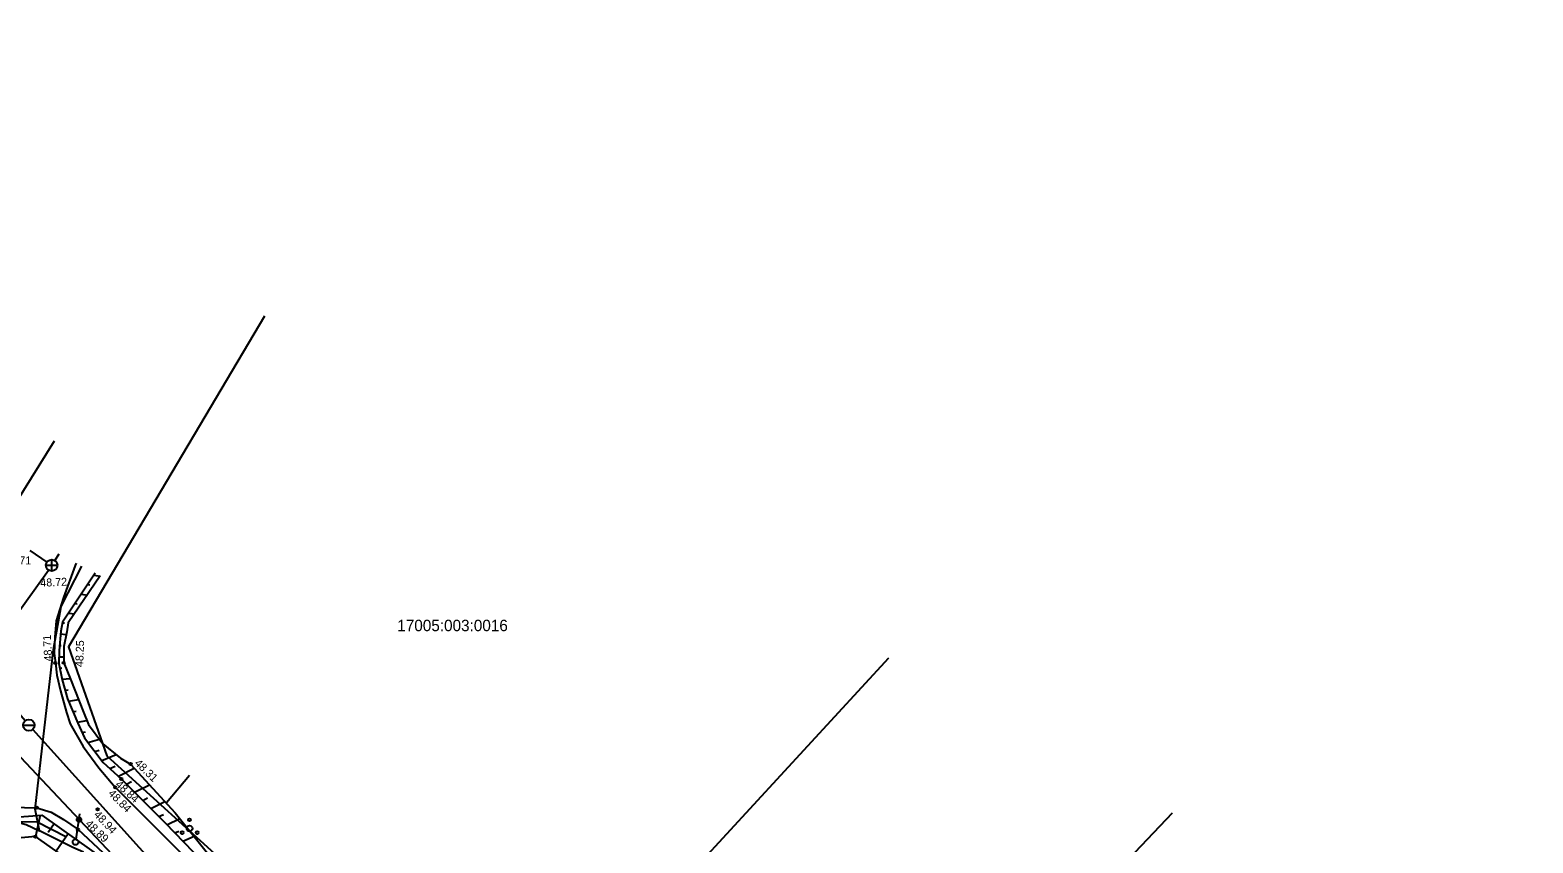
# Model space of a CAD drawing. Extents: x 641098 to 641452, y 6455754 to 6455962.
# Drawn here: x 641285.4 to 641416.8, y 6455891 to 6455962.1 of the extents above; entities that cross this region are included whole.
import ezdxf

# ---------------------------------------------------------------- set-up
doc = ezdxf.new("R2010")
doc.units = 0
for name, color, linetype in [('AED', 7, 'Continuous'), ('HALJASTUS', 7, 'Continuous'), ('KKAEV', 7, 'Continuous'), ('KORGUS', 7, 'Continuous'), ('KTRASS', 7, 'Continuous'), ('PIIR', 7, 'Continuous'), ('POST', 7, 'Continuous'), ('PUU', 7, 'Continuous'), ('RELJEEF', 7, 'Continuous'), ('SIOHULIIN', 7, 'Continuous'), ('SITRASS', 7, 'Continuous'), ('TEE', 7, 'Continuous'), ('VKAEV', 7, 'Continuous'), ('VTRASS', 7, 'Continuous')]:
    doc.layers.add(name, color=color, linetype=linetype)

msp = doc.modelspace()

# ---------------------------------------------------------------- linework, layer by layer
at = {"layer": 'AED'}
msp.add_lwpolyline([(641263.06, 6455891.95), (641273.94, 6455892.62), (641285.94, 6455892.84), (641288.56, 6455891.52)], dxfattribs=at)
at = {"layer": 'HALJASTUS'}
msp.add_lwpolyline([(641299.3, 6455896.88), (641297.3, 6455894.49)], dxfattribs=at)
at = {"layer": 'KKAEV'}
for p, q in [((641286.77, 6455915.26), (641287.77, 6455915.26)), ((641287.26, 6455914.76), (641287.26, 6455915.76))]:
    msp.add_line(p, q, dxfattribs=at)
msp.add_circle((641287.26, 6455915.26), 0.5, dxfattribs=at)
at = {"layer": 'KORGUS'}
for centre in [(641287.58, 6455906.72), (641288.32, 6455906.73), (641294.16, 6455897.88), (641293.34, 6455896.58), (641292.81, 6455895.85), (641285.95, 6455894.06), (641291.27, 6455893.91), (641285.84, 6455891.53), (641289.57, 6455892.14)]:
    msp.add_circle(centre, 0.1, dxfattribs=at)
at = {"layer": 'KTRASS'}
msp.add_lwpolyline([(641283.1, 6455899.99), (641305.23, 6455876.5)], dxfattribs=at)
at = {"layer": 'PIIR'}
for points in [[(641224.16, 6455962.08), (641220.5, 6455953.19), (641280.77, 6455915.37), (641287.51, 6455926.14)], [(641305.86, 6455937.05), (641288.74, 6455908.14), (641292.09, 6455898.6), (641325.05, 6455868.67), (641360.47, 6455907.16)], [(641385.25, 6455893.59), (641346.49, 6455852.75), (641372.85, 6455827.6), (641416.78, 6455872.65)]]:
    msp.add_lwpolyline(points, dxfattribs=at)
at = {"layer": 'POST'}
msp.add_circle((641289.35, 6455891.05), 0.25, dxfattribs=at)
at = {"layer": 'PUU'}
for centre, radius in [((641299.32, 6455892.25), 0.25), ((641299.32, 6455893), 0.125), ((641298.67, 6455891.88), 0.125), ((641299.97, 6455891.88), 0.125)]:
    msp.add_circle(centre, radius, dxfattribs=at)
at = {"layer": 'RELJEEF'}
for points in [[(641291.07, 6455914.57), (641288.22, 6455910.28), (641288.06, 6455909.51), (641287.91, 6455907.82), (641287.88, 6455906.67), (641288.18, 6455905.24), (641288.64, 6455903.58), (641289.55, 6455901.44), (641290.13, 6455900.16), (641291.76, 6455898.02), (641293.34, 6455896.58), (641297.17, 6455892.74), (641300.46, 6455889.36), (641304.6, 6455885.84), (641305, 6455885.79)], [(641291.51, 6455914.33), (641288.71, 6455910.22), (641288.57, 6455909.44), (641288.32, 6455908.17), (641288.32, 6455906.73), (641288.9, 6455905.29), (641290.03, 6455902.43), (641290.48, 6455901.33), (641291.73, 6455899.66), (641293.28, 6455898.39), (641294.16, 6455897.88), (641298.05, 6455893.62), (641301.01, 6455889.95), (641304.96, 6455886.28), (641305, 6455885.79)], [(641290.41, 6455913.58), (641290.59, 6455913.55)], [(641290.97, 6455914.41), (641291.5, 6455914.3)], [(641289.86, 6455912.75), (641290.38, 6455912.66)], [(641288.75, 6455911.08), (641289.26, 6455911.02)], [(641289.3, 6455911.91), (641289.48, 6455911.89)], [(641288.21, 6455910.24), (641288.38, 6455910.23)], [(641287.95, 6455908.26), (641288.08, 6455908.26)], [(641288.04, 6455909.26), (641288.52, 6455909.22)], [(641287.89, 6455907.27), (641288.32, 6455907.25)], [(641287.96, 6455906.27), (641288.14, 6455906.28)], [(641288.17, 6455905.3), (641288.87, 6455905.37)], [(641288.43, 6455904.33), (641288.7, 6455904.37)], [(641288.72, 6455903.38), (641289.6, 6455903.52)], [(641289.11, 6455902.46), (641289.4, 6455902.5)], [(641289.51, 6455901.54), (641290.34, 6455901.68)], [(641289.92, 6455900.63), (641290.23, 6455900.7)], [(641290.42, 6455899.77), (641291.44, 6455900.04)], [(641291.03, 6455898.98), (641291.4, 6455899.09)], [(641291.64, 6455898.18), (641292.9, 6455898.7)], [(641292.35, 6455897.48), (641292.8, 6455897.7)], [(641293.09, 6455896.81), (641294.48, 6455897.53)], [(641293.81, 6455896.11), (641294.25, 6455896.34)], [(641294.51, 6455895.41), (641295.82, 6455896.06)], [(641295.22, 6455894.7), (641295.64, 6455894.91)], [(641295.92, 6455893.99), (641297.16, 6455894.59)], [(641259.91, 6455881.16), (641261.99, 6455883.85), (641263.95, 6455889.68), (641264.08, 6455889.96), (641265.94, 6455891.95), (641274.23, 6455892.49), (641286.4, 6455893.41), (641292.26, 6455889.25), (641303.63, 6455878.39), (641304.74, 6455874.62)], [(641286.25, 6455893.4), (641285.84, 6455891.53)], [(641287.49, 6455892.64), (641286.96, 6455891.88)], [(641296.63, 6455893.28), (641297.03, 6455893.47)], [(641297.33, 6455892.57), (641298.47, 6455893.1)], [(641304.74, 6455874.62), (641302.55, 6455876.99), (641290.88, 6455887.99), (641285.84, 6455891.53), (641274.25, 6455890.46), (641265.37, 6455890.08), (641265.03, 6455889.77), (641262.8, 6455883.13), (641260.55, 6455880.44)], [(641288.71, 6455891.77), (641287.65, 6455890.25)], [(641298.03, 6455891.85), (641298.39, 6455892.01)], [(641298.73, 6455891.14), (641299.72, 6455891.56)]]:
    msp.add_lwpolyline(points, dxfattribs=at)
at = {"layer": 'SIOHULIIN'}
for p, q in [((641289.39, 6455891.3), (641289.72, 6455893.52)), ((641289.35, 6455891.05), (641289.35, 6455891.05))]:
    msp.add_line(p, q, dxfattribs=at)
for radius in [0.199, 0.19, 0.18, 0.171, 0.162, 0.152, 0.143, 0.133, 0.124, 0.114, 0.105, 0.0953, 0.0858, 0.0763, 0.0669, 0.0574, 0.0479, 0.0385, 0.029, 0.0195, 0.0101, 0.00061]:
    msp.add_circle((641289.65, 6455893.02), radius, dxfattribs=at)
at = {"layer": 'SITRASS'}
for points in [[(641290.03, 6455890.18), (641289.12, 6455890.57), (641286.18, 6455892.03), (641285.83, 6455893.92), (641287.42, 6455907.89), (641288.1, 6455911.66), (641289.91, 6455915.2)], [(641254.01, 6455898.75), (641267.31, 6455898.38), (641267.31, 6455898.38), (641271.7, 6455898.26), (641274.86, 6455899.28), (641280.31, 6455893.91), (641285.03, 6455892.6), (641286.18, 6455892.03)]]:
    msp.add_lwpolyline(points, dxfattribs=at)
at = {"layer": 'TEE'}
for points in [[(641289.41, 6455915.46), (641289.31, 6455915.24), (641288.28, 6455912.45), (641287.65, 6455910.41), (641287.53, 6455909.01), (641287.49, 6455907.56), (641287.58, 6455906.72), (641287.72, 6455905.64), (641288.04, 6455904.28), (641288.56, 6455902.4), (641288.89, 6455901.4), (641290.01, 6455899.42), (641291.37, 6455897.56), (641292.81, 6455895.85), (641302.36, 6455886.29), (641313.38, 6455877.17), (641314.23, 6455877.87)], [(641253.39, 6455894.01), (641263.48, 6455893.62), (641272.56, 6455893.83), (641272.56, 6455893.83), (641283.79, 6455894.11), (641285.95, 6455894.06), (641287.21, 6455893.67), (641288.29, 6455893.02), (641289.57, 6455892.14), (641298.7, 6455883.63), (641314.35, 6455869.97)]]:
    msp.add_lwpolyline(points, dxfattribs=at)
at = {"layer": 'VKAEV'}
msp.add_line((641284.77, 6455901.28), (641285.77, 6455901.28), dxfattribs=at)
msp.add_circle((641285.27, 6455901.28), 0.5, dxfattribs=at)
at = {"layer": 'VTRASS'}
for points in [[(641286.86, 6455915.55), (641285.38, 6455916.57)], [(641287.54, 6455915.68), (641287.92, 6455916.27)], [(641284.95, 6455901.66), (641280.89, 6455906.37), (641286.97, 6455914.85)], [(641308, 6455876.06), (641285.61, 6455900.91)]]:
    msp.add_lwpolyline(points, dxfattribs=at)

# ---------------------------------------------------------------- texts
at = {"layer": 'KORGUS'}
for s, rotation, p in [('48.71', 359.963, (641283.13, 6455915.34)), ('48.72', 2.564, (641286.28, 6455913.38)), ('48.71', 93.4196, (641287.32, 6455906.87)), ('48.25', 87.7975, (641290.01, 6455906.35)), ('48.31', 316.2173, (641294.45, 6455897.88)), ('48.84', 314.7187, (641292.15, 6455895.25)), ('48.84', 317.5812, (641292.77, 6455896.01)), ('48.89', 316.0738, (641290.15, 6455892.58)), ('48.94', 313.5366, (641290.9, 6455893.4))]:
    msp.add_text(s, height=0.7, rotation=rotation, dxfattribs=at).set_placement(p)
at = {"layer": 'PIIR'}
msp.add_text('17005:003:0016', height=1, dxfattribs=at).set_placement((641317.48, 6455909.5))

doc.saveas('drawing.dxf')
